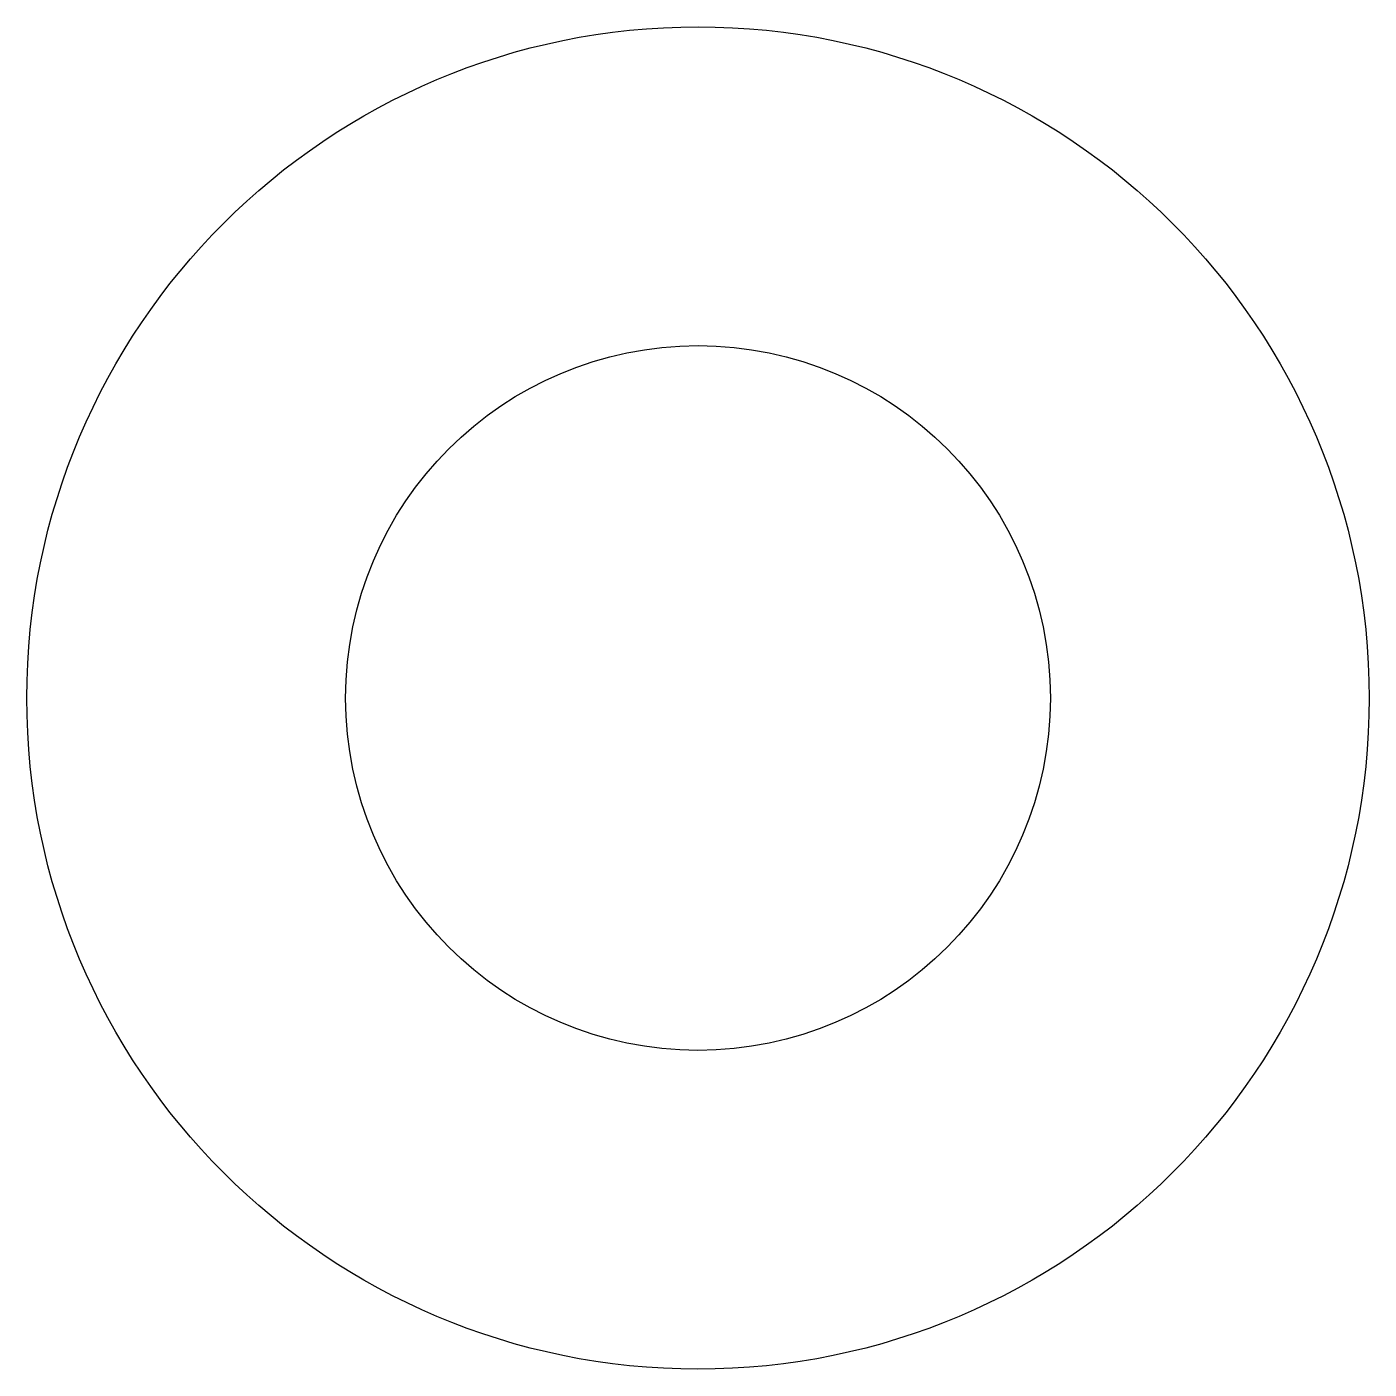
# Model space of a CAD drawing. Header units: millimetres. Extents: x -10 to 10, y -10 to 10.
import ezdxf

# ---------------------------------------------------------------- set-up
doc = ezdxf.new("R2010")
doc.units = ezdxf.units.MM
doc.layers.add('CUT', color=7, linetype='CONTINUOUS')

msp = doc.modelspace()

# ---------------------------------------------------------------- linework, layer by layer
at = {"layer": 'CUT'}
for radius in [10, 5.25]:
    msp.add_circle((0, 0), radius, dxfattribs=at)

doc.saveas('drawing.dxf')
